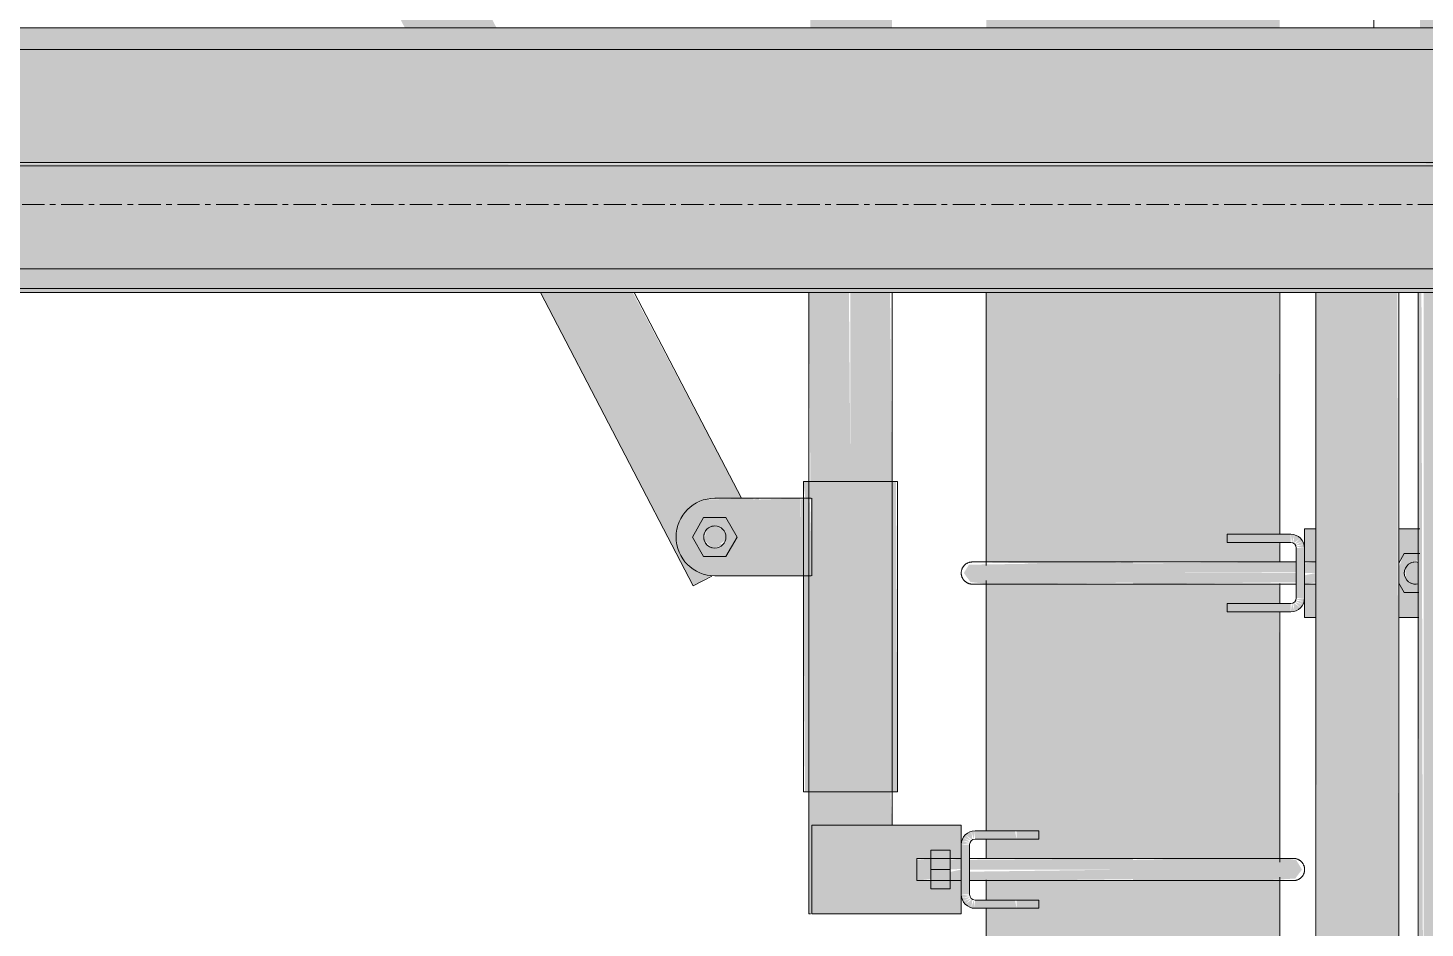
# Model space of a CAD drawing. Header units: inches. Extents: x 20426 to 92531, y -195 to 750.
# Drawn here: x 29777.85 to 29809.39, y 127.68 to 147.98 of the extents above; entities that cross this region are included whole.
import ezdxf

# ---------------------------------------------------------------- set-up
doc = ezdxf.new("R2010")
doc.units = ezdxf.units.IN
doc.header["$MEASUREMENT"] = 0
doc.linetypes.add('Grid Line 1_2_', pattern=[0.875, 0.5, -0.125, 0.125, -0.125])
for name, color, linetype, lineweight in [('A-FLOR-LEVL', 51, 'Continuous', 9), ('A-WALL-PATT', 111, 'Continuous', 13), ('Q-SPCQ', 91, 'Continuous', 9), ('S-BEAM', 12, 'Continuous', 9)]:
    doc.layers.add(name, color=color, linetype=linetype, lineweight=lineweight)

# ---------------------------------------------------------------- blocks, each defined once
blk = doc.blocks.new('Girt_Z - 8_D-V67-Elevation - East')
at = {"layer": 'S-BEAM'}
for points in [[(-22113.675, 147.5), (-22113.675, 147.982), (-22332.806, 147.982), (-22332.806, 147.5), (-22143.085, 147.5)], [(-22113.675, 145.133), (-22113.675, 147.5), (-22332.806, 147.5), (-22332.806, 145.133), (-22143.085, 145.133)], [(-22113.675, 144.945), (-22113.675, 145.133), (-22332.806, 145.133), (-22332.806, 144.945), (-22143.085, 144.945)]]:
    blk.add_hatch(color=256, dxfattribs=at).paths.add_polyline_path(points, flags=0)
h = blk.add_hatch(color=256, dxfattribs=at)
h.paths.add_polyline_path([(-22329.824, 144.87), (-22113.675, 144.914), (-22113.675, 144.945), (-22329.822, 144.908), (-22329.824, 144.871)], flags=0)
h.paths.add_polyline_path([(-22332.806, 144.87), (-22331.075, 144.909), (-22331.072, 144.945), (-22332.806, 144.908), (-22332.806, 144.871)], flags=0)
h = blk.add_hatch(color=256, dxfattribs=at)
h.paths.add_polyline_path([(-22113.675, 142.551), (-22113.675, 144.87), (-22329.824, 144.87), (-22329.988, 142.551), (-22143.085, 142.551)], flags=0)
h.paths.add_polyline_path([(-22332.806, 142.551), (-22331.241, 142.551), (-22331.077, 144.87), (-22332.806, 144.87)], flags=0)
h = blk.add_hatch(color=256, dxfattribs=at)
h.paths.add_polyline_path([(-22113.675, 142.102), (-22113.675, 142.551), (-22329.988, 142.551), (-22330.02, 142.102), (-22143.085, 142.102)], flags=0)
h.paths.add_polyline_path([(-22332.806, 142.102), (-22331.273, 142.102), (-22331.241, 142.551), (-22332.806, 142.551)], flags=0)
h = blk.add_hatch(color=256, dxfattribs=at)
h.paths.add_polyline_path([(-22113.675, 142.018), (-22113.675, 142.102), (-22330.02, 142.102), (-22330.026, 142.018), (-22143.085, 142.018)], flags=0)
h.paths.add_polyline_path([(-22332.806, 142.018), (-22331.279, 142.018), (-22331.273, 142.102), (-22332.806, 142.102)], flags=0)
for p, q in [((-22332.806, 147.982), (-22113.675, 147.982)), ((-22332.806, 147.5), (-22113.675, 147.5)), ((-22332.806, 144.945), (-22113.675, 144.945)), ((-22329.824, 144.87), (-22113.675, 144.87)), ((-22329.988, 142.551), (-22113.675, 142.551)), ((-22330.026, 142.018), (-22113.675, 142.018)), ((-22330.02, 142.102), (-22113.675, 142.102))]:
    blk.add_line(p, q, dxfattribs=at)
blk = doc.blocks.new('Basketball_Backstop-Performance_Sports_Systems-3103-Ceiling_Hung - 27_-0_ to 27_-11 7_8_-652462-Elevation - East')
at = {"layer": 'Q-SPCQ'}
h = blk.add_hatch(color=256, dxfattribs=at)
h.paths.add_polyline_path([(-22203.6, 135.402), (-22203.193, 135.635), (-22203.506, 135.723), (-22203.691, 135.849), (-22203.865, 136.051), (-22203.873, 136.062), (-22203.981, 136.427), (-22203.964, 136.698), (-22203.953, 136.744), (-22203.871, 136.94), (-22203.716, 137.133), (-22203.516, 137.273), (-22203.284, 137.353), (-22202.769, 137.375), (-22202.514, 137.375), (-22204.969, 142.018), (-22207.047, 142.018), (-22203.608, 135.416)], flags=0)
h.paths.add_polyline_path([(-22203.115, 136.25), (-22202.939, 136.323), (-22202.99, 136.346), (-22203.107, 136.256)], flags=0)
h.paths.add_polyline_path([(-22202.874, 136.565), (-22202.99, 136.717), (-22202.975, 136.666), (-22202.875, 136.566)], flags=0)
h.paths.add_polyline_path([(-22209.348, 147.982), (-22208.04, 147.982), (-22229.119, 188.378), (-22231.197, 188.378), (-22210.109, 147.982), (-22209.37, 147.982)], flags=0)
h = blk.add_hatch(color=256, dxfattribs=at)
h.paths.add_polyline_path([(-22200.973, 128), (-22200.928, 128), (-22200.928, 130), (-22200.053, 130), (-22200.06, 130.75), (-22200.99, 130.75), (-22200.99, 128)], flags=0)
h.paths.add_polyline_path([(-22200.053, 137.75), (-22200.088, 142.018), (-22200.99, 142.018), (-22200.958, 137.75), (-22200.077, 137.75)], flags=0)
h.paths.add_polyline_path([(-22200.053, 147.982), (-22200.053, 188.378), (-22200.99, 188.378), (-22200.958, 147.982), (-22200.102, 147.982)], flags=0)
h = blk.add_hatch(color=256, dxfattribs=at)
h.paths.add_polyline_path([(-22200.053, 130), (-22199.115, 130), (-22199.15, 130.75), (-22200.053, 130.75)], flags=0)
h.paths.add_polyline_path([(-22199.241, 137.75), (-22199.115, 137.75), (-22199.161, 142.018), (-22200.053, 142.018), (-22200.053, 137.75), (-22199.256, 137.75)], flags=0)
h.paths.add_polyline_path([(-22199.86, 147.982), (-22199.115, 147.982), (-22199.147, 188.378), (-22200.053, 188.378), (-22200.053, 147.982)], flags=0)
h = blk.add_hatch(color=256, dxfattribs=at)
h.paths.add_polyline_path([(-22195.334, 116), (-22193.678, 116), (-22193.697, 119.759), (-22196.99, 119.75), (-22196.99, 116), (-22196.02, 116)], flags=0)
h.paths.add_polyline_path([(-22195.766, 120.211), (-22194.168, 120.235), (-22193.678, 120.25), (-22193.678, 128.75), (-22196.99, 128.75), (-22196.99, 128.312), (-22195.87, 128.312), (-22195.87, 128.125), (-22196.99, 128.125), (-22196.99, 120.241), (-22195.921, 120.218)], flags=0)
h.paths.add_polyline_path([(-22196.053, 129.25), (-22193.678, 129.25), (-22193.678, 135.446), (-22196.99, 135.438), (-22196.99, 129.875), (-22195.87, 129.875), (-22195.87, 129.687), (-22196.99, 129.687), (-22196.99, 129.25), (-22196.062, 129.25)], flags=0)
h.paths.add_polyline_path([(-22195.766, 135.899), (-22194.168, 135.922), (-22193.678, 135.937), (-22193.678, 142.018), (-22196.99, 142.018), (-22196.99, 135.928), (-22195.921, 135.906)], flags=0)
h.paths.add_polyline_path([(-22196.547, 147.982), (-22193.678, 147.982), (-22193.678, 152.543), (-22194.463, 152.543), (-22194.756, 161.76), (-22196.548, 161.75), (-22196.99, 161.75), (-22196.99, 147.982), (-22196.611, 147.982)], flags=0)
h.paths.add_polyline_path([(-22195.766, 162.211), (-22194.741, 162.249), (-22195.487, 188.378), (-22196.99, 188.378), (-22196.99, 162.241), (-22195.921, 162.218)], flags=0)
h = blk.add_hatch(color=256, dxfattribs=at)
h.paths.add_polyline_path([(-22193.678, 116), (-22190.365, 116), (-22190.367, 119.125), (-22191.486, 119.125), (-22191.486, 119.312), (-22190.365, 119.312), (-22190.368, 119.75), (-22193.678, 119.75), (-22193.678, 118.593)], flags=0)
h.paths.add_polyline_path([(-22191.182, 120.25), (-22190.365, 120.25), (-22190.369, 120.687), (-22191.486, 120.687), (-22191.486, 120.875), (-22190.365, 120.875), (-22190.374, 128.759), (-22192.82, 128.768), (-22193.678, 128.75), (-22193.678, 120.25), (-22191.303, 120.25)], flags=0)
h.paths.add_polyline_path([(-22191.59, 129.211), (-22190.365, 129.25), (-22190.378, 134.812), (-22191.486, 134.812), (-22191.486, 135), (-22190.365, 135), (-22190.379, 135.437), (-22193.678, 135.437), (-22193.678, 129.241), (-22191.77, 129.22)], flags=0)
h.paths.add_polyline_path([(-22190.518, 135.937), (-22190.365, 135.937), (-22190.379, 136.375), (-22191.486, 136.375), (-22191.486, 136.562), (-22190.365, 136.562), (-22190.383, 142.018), (-22193.678, 142.018), (-22193.678, 135.937), (-22190.809, 135.937)], flags=0)
h.paths.add_polyline_path([(-22192.022, 147.982), (-22190.365, 147.982), (-22190.396, 161.125), (-22191.486, 161.125), (-22191.486, 161.312), (-22190.365, 161.312), (-22190.397, 161.75), (-22192.951, 161.75), (-22192.944, 160.786), (-22192.969, 152.543), (-22193.678, 152.543), (-22193.678, 147.982), (-22192.176, 147.982)], flags=0)
h.paths.add_polyline_path([(-22192.245, 162.25), (-22190.365, 162.25), (-22190.397, 162.687), (-22191.486, 162.687), (-22191.486, 162.875), (-22190.365, 162.875), (-22190.415, 188.378), (-22193.678, 188.378), (-22193.678, 187.186), (-22192.944, 162.25), (-22192.82, 162.25)], flags=0)
h = blk.add_hatch(color=256, dxfattribs=at)
h.paths.add_polyline_path([(-22189.084, 123.063), (-22188.615, 123.063), (-22188.615, 142.018), (-22189.553, 142.018), (-22189.521, 123.063), (-22189.102, 123.063)], flags=0)
h.paths.add_polyline_path([(-22189.521, 164.313), (-22189.553, 164.313), (-22189.549, 160.786)], flags=0)
h.paths.add_polyline_path([(-22189.261, 160.188), (-22188.615, 160.188), (-22188.615, 164.313), (-22189.521, 164.313), (-22189.512, 160.188), (-22189.278, 160.188)], flags=0)
h = blk.add_hatch(color=256, dxfattribs=at)
h.paths.add_polyline_path([(-22188.615, 123.063), (-22187.678, 123.063), (-22187.71, 142.018), (-22188.615, 142.018), (-22188.615, 123.281)], flags=0)
h.paths.add_polyline_path([(-22188.593, 160.188), (-22187.678, 160.188), (-22187.71, 164.313), (-22188.615, 164.313), (-22188.615, 160.188)], flags=0)
h = blk.add_hatch(color=256, dxfattribs=at)
h.paths.add_polyline_path([(-22187.115, 118.688), (-22187.165, 142.018), (-22187.24, 142.018), (-22187.204, 118.688), (-22187.148, 118.688)], flags=0)
h.paths.add_polyline_path([(-22187.115, 147.982), (-22187.148, 160.188), (-22187.24, 160.188), (-22187.196, 147.982), (-22187.138, 147.982)], flags=0)
h = blk.add_hatch(color=256, dxfattribs=at)
h.paths.add_polyline_path([(-22185.865, 118.688), (-22185.865, 142.018), (-22187.115, 142.018), (-22187.115, 118.688), (-22186.658, 118.688)], flags=0)
h.paths.add_polyline_path([(-22187.115, 147.982), (-22185.865, 147.982), (-22185.865, 154.313), (-22187.053, 154.313), (-22187.053, 154.563), (-22185.865, 154.563), (-22185.865, 160.188), (-22187.115, 160.188), (-22187.115, 149.066)], flags=0)
for points in [[(-22200.053, 130.75), (-22200.053, 137.75), (-22201.115, 137.75), (-22201.073, 137.375), (-22200.943, 137.345), (-22200.973, 135.625), (-22201.115, 135.625), (-22201.079, 130.75), (-22200.328, 130.75)], [(-22199.778, 130.75), (-22198.99, 130.75), (-22199.027, 137.75), (-22200.053, 137.75), (-22200.053, 130.75)], [(-22202.179, 135.625), (-22202.116, 135.625), (-22202.116, 137.375), (-22202.244, 137.345), (-22202.244, 135.625)], [(-22201.175, 135.625), (-22201.183, 137.375), (-22202.116, 137.345), (-22202.116, 135.625), (-22201.183, 135.625)], [(-22201.175, 135.625), (-22200.943, 135.625), (-22200.972, 137.375), (-22201.175, 137.345)], [(-22203.115, 136.25), (-22202.874, 136.435), (-22202.874, 136.565), (-22203.051, 136.741), (-22203.18, 136.741), (-22203.292, 136.677), (-22203.357, 136.435), (-22203.18, 136.259)], [(-22191.406, 136.375), (-22191.053, 136.375), (-22191.053, 136.562), (-22191.486, 136.562), (-22191.486, 136.375)], [(-22196.251, 135.687), (-22193.678, 135.687), (-22193.678, 135.929), (-22197.379, 135.876), (-22197.494, 135.687), (-22196.341, 135.687)], [(-22187.24, 135.25), (-22187.24, 135.446), (-22187.428, 135.471), (-22187.544, 135.623), (-22187.519, 135.812), (-22187.368, 135.929), (-22187.24, 135.984), (-22187.24, 136.125), (-22187.555, 136.125), (-22187.678, 135.812), (-22187.669, 135.446), (-22187.555, 135.25)], [(-22187.24, 135.446), (-22187.24, 135.929), (-22187.368, 135.929), (-22187.519, 135.812), (-22187.519, 135.562), (-22187.368, 135.446)], [(-22196.548, 135.438), (-22193.678, 135.471), (-22193.678, 135.687), (-22197.494, 135.687), (-22197.344, 135.485), (-22197.042, 135.448)], [(-22191.303, 134.812), (-22191.053, 134.812), (-22191.053, 135), (-22191.486, 135), (-22191.486, 134.812), (-22191.406, 134.812)], [(-22198.553, 128), (-22197.553, 128), (-22197.553, 128.75), (-22197.803, 128.75), (-22197.803, 128.562), (-22198.24, 128.562), (-22198.24, 128.75), (-22198.553, 128.783), (-22198.553, 129.25), (-22198.24, 129.25), (-22198.24, 129.437), (-22197.803, 129.437), (-22197.803, 129.25), (-22197.553, 129.25), (-22197.553, 130), (-22200.928, 130), (-22200.928, 128), (-22198.762, 128)], [(-22196.053, 129.687), (-22195.87, 129.687), (-22195.87, 129.875), (-22196.303, 129.875), (-22196.303, 129.687), (-22196.173, 129.687)], [(-22197.803, 129), (-22197.803, 129.437), (-22198.24, 129.437), (-22198.24, 129)], [(-22197.803, 128.562), (-22197.803, 129), (-22198.24, 129), (-22198.24, 128.562)], [(-22191.105, 129), (-22189.862, 129), (-22189.993, 129.215), (-22190.191, 129.245), (-22192.05, 129.233), (-22192.945, 129.231), (-22193.678, 129.217), (-22193.678, 129), (-22191.187, 129)], [(-22190.807, 128.75), (-22190.012, 128.797), (-22189.862, 129), (-22193.678, 129), (-22193.678, 128.759), (-22191.5, 128.751)], [(-22196.053, 128.125), (-22195.87, 128.125), (-22195.87, 128.312), (-22196.303, 128.312), (-22196.303, 128.125), (-22196.173, 128.125)]]:
    blk.add_hatch(color=256, dxfattribs=at).paths.add_polyline_path(points, flags=0)
h = blk.add_hatch(color=256, dxfattribs=at)
h.paths.add_polyline_path([(-22202.244, 135.625), (-22202.244, 137.375), (-22203.342, 137.345), (-22203.62, 137.206), (-22203.734, 137.119), (-22203.873, 136.937), (-22203.97, 136.651), (-22203.99, 136.5), (-22203.96, 136.274), (-22203.873, 136.062), (-22203.62, 135.794), (-22203.412, 135.684), (-22203.18, 135.634), (-22202.736, 135.625), (-22202.61, 135.625)], flags=0)
h.paths.add_polyline_path([(-22203.063, 136.062), (-22203.368, 136.062), (-22203.593, 136.548), (-22203.313, 136.937), (-22202.863, 136.937), (-22202.61, 136.5), (-22202.899, 136.062), (-22203.051, 136.062)], flags=0)
h = blk.add_hatch(color=256, dxfattribs=at)
h.paths.add_polyline_path([(-22202.874, 136.062), (-22202.863, 136.062), (-22202.61, 136.5), (-22202.863, 136.937), (-22203.368, 136.937), (-22203.62, 136.5), (-22203.368, 136.062), (-22203.18, 136.062)], flags=0)
h.paths.add_polyline_path([(-22203.115, 136.25), (-22203.292, 136.323), (-22203.365, 136.5), (-22203.292, 136.677), (-22203.115, 136.75), (-22202.939, 136.677), (-22202.865, 136.5), (-22202.939, 136.323), (-22203.051, 136.259)], flags=0)
h = blk.add_hatch(color=256, dxfattribs=at)
h.paths.add_polyline_path([(-22190.115, 134.812), (-22190.034, 134.823), (-22190.083, 135.004)], flags=0)
h.paths.add_polyline_path([(-22190.115, 134.812), (-22190.115, 135), (-22191.053, 135), (-22191.053, 134.812)], flags=0)
h.paths.add_polyline_path([(-22189.813, 135.044), (-22189.803, 135.125), (-22189.995, 135.093)], flags=0)
h.paths.add_polyline_path([(-22189.845, 134.969), (-22189.813, 135.044), (-22190.007, 135.062)], flags=0)
h.paths.add_polyline_path([(-22189.894, 134.904), (-22189.845, 134.969), (-22190.027, 135.037)], flags=0)
h.paths.add_polyline_path([(-22190.034, 134.823), (-22189.894, 134.904), (-22190.053, 135.017)], flags=0)
h.paths.add_polyline_path([(-22189.803, 136.25), (-22189.813, 136.331), (-22189.995, 136.282)], flags=0)
h.paths.add_polyline_path([(-22189.99, 135.125), (-22189.803, 135.125), (-22189.803, 136.25), (-22189.99, 136.25)], flags=0)
h.paths.add_polyline_path([(-22190.007, 136.312), (-22189.813, 136.331), (-22189.845, 136.406)], flags=0)
h.paths.add_polyline_path([(-22190.027, 136.338), (-22189.845, 136.406), (-22189.894, 136.471)], flags=0)
h.paths.add_polyline_path([(-22190.034, 136.552), (-22190.115, 136.562), (-22190.083, 136.371)], flags=0)
h.paths.add_polyline_path([(-22190.053, 136.358), (-22189.894, 136.471), (-22190.034, 136.552)], flags=0)
h.paths.add_polyline_path([(-22190.115, 136.375), (-22190.115, 136.562), (-22191.053, 136.562), (-22191.053, 136.375)], flags=0)
h = blk.add_hatch(color=256, dxfattribs=at)
h.paths.add_polyline_path([(-22189.553, 134.687), (-22189.553, 135.437), (-22189.803, 135.437), (-22189.803, 134.687)], flags=0)
h.paths.add_polyline_path([(-22187.678, 134.687), (-22187.24, 134.687), (-22187.24, 135.25), (-22187.555, 135.25), (-22187.678, 135.437), (-22187.678, 135.001)], flags=0)
h.paths.add_polyline_path([(-22187.678, 135.913), (-22187.519, 136.125), (-22187.24, 136.125), (-22187.24, 136.687), (-22187.678, 136.687), (-22187.678, 135.937)], flags=0)
h.paths.add_polyline_path([(-22189.803, 135.937), (-22189.553, 135.937), (-22189.553, 136.687), (-22189.803, 136.687), (-22189.803, 136.125)], flags=0)
h = blk.add_hatch(color=256, dxfattribs=at)
h.paths.add_polyline_path([(-22193.678, 135.687), (-22189.99, 135.703), (-22189.99, 135.937), (-22193.678, 135.904), (-22193.678, 135.752)], flags=0)
h.paths.add_polyline_path([(-22189.553, 135.687), (-22189.553, 135.937), (-22189.803, 135.904), (-22189.803, 135.687)], flags=0)
h = blk.add_hatch(color=256, dxfattribs=at)
h.paths.add_polyline_path([(-22193.678, 135.437), (-22189.99, 135.481), (-22189.99, 135.687), (-22193.678, 135.687), (-22193.678, 135.446)], flags=0)
h.paths.add_polyline_path([(-22189.803, 135.437), (-22189.553, 135.477), (-22189.553, 135.687), (-22189.803, 135.636), (-22189.803, 135.439)], flags=0)
h = blk.add_hatch(color=256, dxfattribs=at)
h.paths.add_polyline_path([(-22197.24, 128.125), (-22197.273, 128.317), (-22197.321, 128.136)], flags=0)
h.paths.add_polyline_path([(-22196.341, 128.125), (-22196.303, 128.125), (-22196.341, 128.312), (-22197.24, 128.312), (-22197.24, 128.125)], flags=0)
h.paths.add_polyline_path([(-22197.542, 128.357), (-22197.361, 128.405), (-22197.553, 128.437)], flags=0)
h.paths.add_polyline_path([(-22197.511, 128.281), (-22197.349, 128.375), (-22197.542, 128.357)], flags=0)
h.paths.add_polyline_path([(-22197.461, 128.217), (-22197.329, 128.349), (-22197.511, 128.281)], flags=0)
h.paths.add_polyline_path([(-22197.321, 128.136), (-22197.303, 128.329), (-22197.461, 128.217), (-22197.397, 128.167)], flags=0)
h.paths.add_polyline_path([(-22197.553, 129.562), (-22197.361, 129.595), (-22197.542, 129.643)], flags=0)
h.paths.add_polyline_path([(-22197.553, 128.437), (-22197.365, 128.437), (-22197.365, 129.562), (-22197.553, 129.562)], flags=0)
h.paths.add_polyline_path([(-22197.349, 129.625), (-22197.511, 129.719), (-22197.542, 129.643)], flags=0)
h.paths.add_polyline_path([(-22197.329, 129.651), (-22197.461, 129.783), (-22197.511, 129.719)], flags=0)
h.paths.add_polyline_path([(-22197.321, 129.864), (-22197.273, 129.683), (-22197.24, 129.875)], flags=0)
h.paths.add_polyline_path([(-22197.303, 129.671), (-22197.321, 129.864), (-22197.461, 129.783)], flags=0)
h.paths.add_polyline_path([(-22196.303, 129.687), (-22196.341, 129.875), (-22197.24, 129.875), (-22197.24, 129.687), (-22196.341, 129.687)], flags=0)
h = blk.add_hatch(color=256, dxfattribs=at)
h.paths.add_polyline_path([(-22198.24, 129), (-22198.24, 129.25), (-22198.553, 129.217), (-22198.553, 129)], flags=0)
h.paths.add_polyline_path([(-22197.803, 129), (-22197.553, 129.013), (-22197.553, 129.25), (-22197.803, 129.217), (-22197.803, 129.01)], flags=0)
h.paths.add_polyline_path([(-22197.365, 129), (-22193.678, 129), (-22193.678, 129.25), (-22197.365, 129.217), (-22197.365, 129.016)], flags=0)
h = blk.add_hatch(color=256, dxfattribs=at)
h.paths.add_polyline_path([(-22196.341, 128.75), (-22193.678, 128.783), (-22193.678, 129), (-22197.365, 128.951), (-22197.365, 128.75)], flags=0)
h.paths.add_polyline_path([(-22198.553, 128.75), (-22198.24, 128.786), (-22198.24, 129), (-22198.553, 129), (-22198.553, 128.759)], flags=0)
h.paths.add_polyline_path([(-22197.553, 128.75), (-22197.553, 129), (-22197.803, 128.945), (-22197.803, 128.75)], flags=0)
for p, q in [((-22188.24, 147.982), (-22188.24, 160.188)), ((-22207.047, 142.018), (-22203.6, 135.402)), ((-22202.514, 137.375), (-22204.933, 142.018)), ((-22200.99, 142.018), (-22200.99, 128)), ((-22199.115, 130), (-22199.115, 142.018)), ((-22196.99, 142.018), (-22196.99, 135.856)), ((-22190.365, 136.562), (-22190.365, 142.018)), ((-22189.553, 142.018), (-22189.553, 118.813)), ((-22187.678, 118.813), (-22187.678, 142.018)), ((-22187.24, 142.018), (-22187.24, 123.063)), ((-22201.115, 137.75), (-22201.115, 130.75)), ((-22201.115, 137.75), (-22200.053, 137.75)), ((-22200.053, 137.75), (-22198.99, 137.75)), ((-22198.99, 130.75), (-22198.99, 137.75)), ((-22203.115, 137.375), (-22202.244, 137.375)), ((-22202.244, 137.375), (-22202.116, 137.375)), ((-22202.116, 137.375), (-22201.175, 137.375)), ((-22201.175, 137.375), (-22200.939, 137.375)), ((-22200.928, 135.625), (-22200.928, 137.375)), ((-22203.368, 136.937), (-22203.62, 136.5)), ((-22202.863, 136.937), (-22203.368, 136.937)), ((-22202.61, 136.5), (-22202.863, 136.937)), ((-22191.553, 136.562), (-22191.553, 136.375)), ((-22191.494, 136.562), (-22191.553, 136.562)), ((-22191.553, 136.562), (-22191.053, 136.562)), ((-22191.553, 136.562), (-22191.553, 136.375)), ((-22190.115, 136.562), (-22191.053, 136.562)), ((-22189.803, 136.25), (-22189.803, 136.687)), ((-22189.553, 136.687), (-22189.803, 136.687)), ((-22187.204, 136.687), (-22187.678, 136.687)), ((-22203.62, 136.5), (-22203.368, 136.062)), ((-22202.863, 136.062), (-22202.61, 136.5)), ((-22191.053, 136.375), (-22191.553, 136.375)), ((-22191.553, 136.375), (-22191.494, 136.375)), ((-22191.053, 136.375), (-22190.115, 136.375)), ((-22190.365, 135.929), (-22190.365, 136.375)), ((-22189.99, 136.25), (-22189.99, 135.125)), ((-22189.803, 135.125), (-22189.803, 136.25)), ((-22203.368, 136.062), (-22202.863, 136.062)), ((-22189.99, 135.937), (-22193.678, 135.937)), ((-22189.553, 135.937), (-22189.803, 135.937)), ((-22187.555, 136.125), (-22187.678, 135.913)), ((-22187.204, 136.125), (-22187.555, 136.125)), ((-22203.185, 135.618), (-22203.6, 135.402)), ((-22202.244, 135.625), (-22203.115, 135.625)), ((-22202.116, 135.625), (-22202.244, 135.625)), ((-22201.175, 135.625), (-22202.116, 135.625)), ((-22200.939, 135.625), (-22201.175, 135.625)), ((-22196.99, 135.517), (-22196.99, 129.875)), ((-22193.678, 135.437), (-22189.99, 135.437)), ((-22190.365, 135), (-22190.365, 135.454)), ((-22189.803, 135.437), (-22189.553, 135.437)), ((-22187.678, 135.462), (-22187.555, 135.25)), ((-22191.553, 135), (-22191.553, 134.812)), ((-22191.494, 135), (-22191.553, 135)), ((-22191.553, 135), (-22191.053, 135)), ((-22191.553, 135), (-22191.553, 134.812)), ((-22191.053, 135), (-22190.115, 135)), ((-22189.803, 134.687), (-22189.803, 135.125)), ((-22187.555, 135.25), (-22187.224, 135.25)), ((-22191.053, 134.812), (-22191.553, 134.812)), ((-22191.553, 134.812), (-22191.494, 134.812)), ((-22190.115, 134.812), (-22191.053, 134.812)), ((-22190.365, 129.168), (-22190.365, 134.812)), ((-22189.803, 134.687), (-22189.553, 134.687)), ((-22187.678, 134.687), (-22187.224, 134.687)), ((-22200.053, 130.75), (-22201.115, 130.75)), ((-22198.99, 130.75), (-22200.053, 130.75)), ((-22200.928, 128), (-22200.928, 130)), ((-22197.553, 130), (-22200.928, 130)), ((-22197.553, 130), (-22197.553, 129.562)), ((-22196.303, 129.875), (-22197.24, 129.875)), ((-22197.24, 129.687), (-22196.303, 129.687)), ((-22196.99, 129.687), (-22196.99, 129.241)), ((-22196.303, 129.875), (-22195.803, 129.875)), ((-22195.803, 129.687), (-22196.303, 129.687)), ((-22195.803, 129.875), (-22195.877, 129.875)), ((-22195.877, 129.687), (-22195.803, 129.687)), ((-22195.803, 129.687), (-22195.803, 129.875)), ((-22195.803, 129.687), (-22195.803, 129.875)), ((-22198.24, 129), (-22198.24, 129.437)), ((-22197.803, 129.437), (-22198.24, 129.437)), ((-22197.803, 129.437), (-22197.803, 129)), ((-22197.553, 129.562), (-22197.553, 128.437)), ((-22197.365, 128.437), (-22197.365, 129.562)), ((-22197.553, 129.25), (-22198.553, 129.25)), ((-22198.553, 129), (-22198.553, 129.25)), ((-22198.553, 128.75), (-22198.553, 129)), ((-22198.24, 128.562), (-22198.24, 129)), ((-22198.24, 129), (-22197.803, 129)), ((-22197.803, 129), (-22197.803, 128.562)), ((-22193.678, 129.25), (-22197.365, 129.25)), ((-22198.553, 128.75), (-22197.553, 128.75)), ((-22197.365, 128.75), (-22193.678, 128.75)), ((-22196.99, 128.767), (-22196.99, 128.312)), ((-22190.365, 120.875), (-22190.365, 128.83)), ((-22197.803, 128.562), (-22198.24, 128.562)), ((-22197.553, 128.437), (-22197.553, 128)), ((-22197.24, 128.312), (-22196.303, 128.312)), ((-22196.303, 128.125), (-22197.24, 128.125)), ((-22196.99, 128.125), (-22196.99, 120.168)), ((-22196.303, 128.312), (-22195.803, 128.312)), ((-22195.803, 128.125), (-22196.303, 128.125)), ((-22195.803, 128.312), (-22195.877, 128.312)), ((-22195.877, 128.125), (-22195.803, 128.125)), ((-22195.803, 128.125), (-22195.803, 128.312)), ((-22195.803, 128.125), (-22195.803, 128.312)), ((-22200.958, 128), (-22200.99, 128)), ((-22200.928, 128), (-22197.553, 128))]:
    blk.add_line(p, q, dxfattribs=at)
at = {"layer": 'Q-SPCQ', "flags": 128}
for points in [[(-22197.553, 135.687), (-22197.553, 135.697), (-22197.552, 135.707), (-22197.551, 135.717), (-22197.55, 135.727), (-22197.548, 135.737), (-22197.546, 135.747), (-22197.543, 135.757), (-22197.54, 135.766), (-22197.537, 135.776), (-22197.533, 135.785), (-22197.529, 135.794), (-22197.525, 135.803), (-22197.52, 135.812), (-22197.515, 135.82), (-22197.509, 135.829), (-22197.503, 135.837), (-22197.497, 135.845), (-22197.491, 135.852), (-22197.484, 135.86), (-22197.477, 135.867), (-22197.47, 135.874), (-22197.462, 135.88), (-22197.454, 135.886), (-22197.446, 135.892), (-22197.438, 135.898), (-22197.429, 135.903), (-22197.421, 135.908), (-22197.412, 135.913), (-22197.403, 135.917), (-22197.393, 135.921), (-22197.384, 135.924), (-22197.374, 135.927), (-22197.365, 135.93), (-22197.355, 135.932), (-22197.345, 135.934), (-22197.335, 135.935), (-22197.325, 135.936), (-22197.316, 135.937), (-22197.306, 135.937), (-22197.303, 135.937)], [(-22193.678, 135.937), (-22193.823, 135.937), (-22193.968, 135.937), (-22194.112, 135.937), (-22194.255, 135.937), (-22194.398, 135.937), (-22194.539, 135.937), (-22194.68, 135.937), (-22194.818, 135.937), (-22194.955, 135.937), (-22195.089, 135.937), (-22195.222, 135.937), (-22195.352, 135.937), (-22195.479, 135.937), (-22195.603, 135.937), (-22195.725, 135.937), (-22195.843, 135.937), (-22195.957, 135.937), (-22196.068, 135.937), (-22196.175, 135.937), (-22196.278, 135.937), (-22196.377, 135.937), (-22196.472, 135.937), (-22196.562, 135.937), (-22196.647, 135.937), (-22196.728, 135.937), (-22196.804, 135.937), (-22196.875, 135.937), (-22196.941, 135.937), (-22197.001, 135.937), (-22197.056, 135.937), (-22197.106, 135.937), (-22197.151, 135.937), (-22197.189, 135.937), (-22197.223, 135.937), (-22197.25, 135.937), (-22197.272, 135.937), (-22197.288, 135.937), (-22197.298, 135.937), (-22197.303, 135.937), (-22197.303, 135.937)], [(-22197.303, 135.937), (-22197.3, 135.937), (-22197.291, 135.937), (-22197.277, 135.937), (-22197.257, 135.937), (-22197.231, 135.937), (-22197.199, 135.937), (-22197.162, 135.937), (-22197.119, 135.937), (-22197.07, 135.937), (-22197.017, 135.937)], [(-22197.303, 135.437), (-22197.313, 135.438), (-22197.323, 135.438), (-22197.333, 135.439), (-22197.343, 135.441), (-22197.352, 135.442), (-22197.362, 135.445), (-22197.372, 135.447), (-22197.381, 135.45), (-22197.391, 135.454), (-22197.4, 135.457), (-22197.409, 135.461), (-22197.418, 135.466), (-22197.427, 135.471), (-22197.436, 135.476), (-22197.444, 135.481), (-22197.452, 135.487), (-22197.46, 135.493), (-22197.468, 135.5), (-22197.475, 135.506), (-22197.482, 135.513), (-22197.489, 135.521), (-22197.495, 135.528), (-22197.502, 135.536), (-22197.508, 135.544), (-22197.513, 135.552), (-22197.518, 135.561), (-22197.523, 135.57), (-22197.528, 135.579), (-22197.532, 135.588), (-22197.536, 135.597), (-22197.539, 135.606), (-22197.542, 135.616), (-22197.545, 135.625), (-22197.547, 135.635), (-22197.549, 135.645), (-22197.551, 135.655), (-22197.552, 135.665), (-22197.552, 135.675), (-22197.553, 135.685), (-22197.553, 135.687)], [(-22197.001, 135.437), (-22197.056, 135.437), (-22197.106, 135.437), (-22197.151, 135.437), (-22197.189, 135.437), (-22197.223, 135.437), (-22197.25, 135.437), (-22197.272, 135.437), (-22197.288, 135.437), (-22197.298, 135.437), (-22197.303, 135.437), (-22197.303, 135.437)], [(-22197.303, 135.437), (-22197.3, 135.437), (-22197.291, 135.437), (-22197.277, 135.437), (-22197.257, 135.437), (-22197.231, 135.437), (-22197.199, 135.437), (-22197.162, 135.437), (-22197.119, 135.437), (-22197.07, 135.437), (-22197.017, 135.437), (-22196.958, 135.437), (-22196.893, 135.437), (-22196.824, 135.437), (-22196.749, 135.437), (-22196.67, 135.437), (-22196.585, 135.437), (-22196.497, 135.437), (-22196.403, 135.437), (-22196.305, 135.437), (-22196.203, 135.437), (-22196.097, 135.437), (-22195.987, 135.437), (-22195.874, 135.437), (-22195.757, 135.437), (-22195.636, 135.437), (-22195.513, 135.437), (-22195.386, 135.437), (-22195.257, 135.437), (-22195.125, 135.437), (-22194.991, 135.437), (-22194.855, 135.437), (-22194.717, 135.437), (-22194.577, 135.437), (-22194.436, 135.437), (-22194.294, 135.437), (-22194.151, 135.437), (-22194.006, 135.437), (-22193.862, 135.437), (-22193.717, 135.437), (-22193.678, 135.437)], [(-22190.053, 129.25), (-22190.056, 129.25), (-22190.064, 129.25), (-22190.079, 129.25), (-22190.099, 129.25), (-22190.125, 129.25), (-22190.157, 129.25), (-22190.194, 129.25), (-22190.237, 129.25), (-22190.285, 129.25), (-22190.339, 129.25), (-22190.398, 129.25), (-22190.462, 129.25), (-22190.532, 129.25), (-22190.607, 129.25), (-22190.686, 129.25), (-22190.77, 129.25), (-22190.859, 129.25), (-22190.953, 129.25), (-22191.05, 129.25), (-22191.152, 129.25), (-22191.258, 129.25), (-22191.368, 129.25), (-22191.482, 129.25), (-22191.599, 129.25), (-22191.719, 129.25), (-22191.843, 129.25), (-22191.969, 129.25), (-22192.098, 129.25), (-22192.23, 129.25), (-22192.364, 129.25), (-22192.5, 129.25), (-22192.638, 129.25), (-22192.778, 129.25), (-22192.919, 129.25), (-22193.062, 129.25), (-22193.205, 129.25), (-22193.349, 129.25), (-22193.494, 129.25), (-22193.639, 129.25), (-22193.678, 129.25)], [(-22190.354, 129.25), (-22190.299, 129.25), (-22190.249, 129.25), (-22190.205, 129.25), (-22190.166, 129.25), (-22190.133, 129.25), (-22190.106, 129.25), (-22190.084, 129.25), (-22190.068, 129.25), (-22190.057, 129.25), (-22190.053, 129.25), (-22190.053, 129.25)], [(-22190.053, 129.25), (-22190.043, 129.25), (-22190.033, 129.249), (-22190.023, 129.248), (-22190.013, 129.247), (-22190.003, 129.245), (-22189.993, 129.243), (-22189.984, 129.24), (-22189.974, 129.237), (-22189.965, 129.234), (-22189.955, 129.23), (-22189.946, 129.226), (-22189.937, 129.222), (-22189.929, 129.217), (-22189.92, 129.212), (-22189.912, 129.206), (-22189.904, 129.201), (-22189.896, 129.194), (-22189.888, 129.188), (-22189.881, 129.181), (-22189.873, 129.174), (-22189.867, 129.167), (-22189.86, 129.159), (-22189.854, 129.151), (-22189.848, 129.143), (-22189.842, 129.135), (-22189.837, 129.127), (-22189.832, 129.118), (-22189.828, 129.109), (-22189.824, 129.1), (-22189.82, 129.091), (-22189.816, 129.081), (-22189.813, 129.072), (-22189.811, 129.062), (-22189.808, 129.052), (-22189.806, 129.042), (-22189.805, 129.033), (-22189.804, 129.023), (-22189.803, 129.013), (-22189.803, 129.003), (-22189.803, 129)], [(-22189.803, 129), (-22189.803, 128.99), (-22189.804, 128.98), (-22189.805, 128.97), (-22189.806, 128.96), (-22189.808, 128.95), (-22189.81, 128.941), (-22189.813, 128.931), (-22189.816, 128.921), (-22189.819, 128.912), (-22189.823, 128.903), (-22189.827, 128.894), (-22189.831, 128.885), (-22189.836, 128.876), (-22189.841, 128.867), (-22189.846, 128.859), (-22189.852, 128.851), (-22189.858, 128.843), (-22189.865, 128.835), (-22189.872, 128.828), (-22189.879, 128.821), (-22189.886, 128.814), (-22189.894, 128.807), (-22189.901, 128.801), (-22189.909, 128.795), (-22189.918, 128.79), (-22189.926, 128.784), (-22189.935, 128.78), (-22189.944, 128.775), (-22189.953, 128.771), (-22189.962, 128.767), (-22189.972, 128.764), (-22189.981, 128.76), (-22189.991, 128.758), (-22190.001, 128.756), (-22190.01, 128.754), (-22190.02, 128.752), (-22190.03, 128.751), (-22190.04, 128.75), (-22190.05, 128.75), (-22190.053, 128.75)], [(-22193.678, 128.75), (-22193.533, 128.75), (-22193.388, 128.75), (-22193.244, 128.75), (-22193.1, 128.75), (-22192.958, 128.75), (-22192.816, 128.75), (-22192.676, 128.75), (-22192.538, 128.75), (-22192.401, 128.75), (-22192.266, 128.75), (-22192.134, 128.75), (-22192.004, 128.75), (-22191.877, 128.75), (-22191.752, 128.75), (-22191.631, 128.75), (-22191.513, 128.75), (-22191.398, 128.75), (-22191.288, 128.75), (-22191.18, 128.75), (-22191.077, 128.75), (-22190.978, 128.75), (-22190.884, 128.75), (-22190.794, 128.75), (-22190.708, 128.75), (-22190.627, 128.75), (-22190.552, 128.75), (-22190.481, 128.75), (-22190.415, 128.75), (-22190.354, 128.75), (-22190.299, 128.75), (-22190.249, 128.75), (-22190.205, 128.75), (-22190.166, 128.75), (-22190.133, 128.75), (-22190.106, 128.75), (-22190.084, 128.75), (-22190.068, 128.75), (-22190.057, 128.75), (-22190.053, 128.75), (-22190.053, 128.75)], [(-22190.053, 128.75), (-22190.056, 128.75), (-22190.064, 128.75), (-22190.079, 128.75), (-22190.099, 128.75), (-22190.125, 128.75), (-22190.157, 128.75), (-22190.194, 128.75), (-22190.237, 128.75), (-22190.285, 128.75), (-22190.339, 128.75)]]:
    blk.add_lwpolyline(points, dxfattribs=at)
at = {"layer": 'Q-SPCQ'}
for centre, radius, start, end in [((-22203.115, 136.5), 0.875, 90, 270), ((-22203.115, 136.5), 0.25, 90, 270), ((-22203.115, 136.5), 0.25, 150, 255), ((-22203.115, 136.5), 0.25, 90, 120), ((-22203.115, 136.5), 0.25, 270, 90), ((-22203.115, 136.5), 0.25, 270, 90), ((-22190.115, 136.25), 0.312, 0, 90), ((-22190.115, 136.25), 0.125, 0, 90), ((-22187.303, 135.687), 0.25, 75, 180), ((-22187.303, 135.687), 0.25, 75, 120), ((-22187.303, 135.687), 0.25, 150, 180), ((-22187.303, 135.687), 0.25, 180, 285), ((-22187.303, 135.687), 0.25, 180, 210), ((-22187.303, 135.687), 0.25, 240, 285), ((-22190.115, 135.125), 0.312, 270, 0), ((-22190.115, 135.125), 0.125, 270, 0), ((-22197.24, 129.562), 0.312, 90, 180), ((-22197.24, 129.562), 0.125, 90, 180), ((-22197.24, 128.437), 0.312, 180, 270), ((-22197.24, 128.437), 0.125, 180, 270)]:
    blk.add_arc(centre, radius, start, end, dxfattribs=at)

msp = doc.modelspace()

# ---------------------------------------------------------------- hatches: boundary and pattern name
at = {"layer": 'A-WALL-PATT', "lineweight": 9}
h = msp.add_hatch(dxfattribs=at)
h.set_pattern_fill('FP_20', color=256, style=0, pattern_type=2)
h.set_pattern_definition([(0, (-22301.68, 0.25), (-193, 193), [48, -145]), (90, (-22301.68, 0.25), (-193, 1e-14), [96.25, -96.75]), (180, (-22253.68, 96.5), (-193, 193), [48, -145]), (90, (-22253.68, 0.25), (-193, 1e-14), [96.25, -96.75]), (180, (-22253.68, 96.75), (-193, 193), [48, -145]), (90, (-22253.68, 96.75), (-193, 1e-14), [96.25, -96.75]), (0, (-22301.68, 193), (-193, 193), [48, -145]), (90, (-22301.68, 96.75), (-193, 1e-14), [96.25, -96.75]), (0, (-22253.43, 48.25), (-193, 193), [48, -145]), (90, (-22253.43, 0), (-193, 1e-14), [48.25, -144.75]), (90, (-22205.43, 0), (-193, 1e-14), [48.25, -144.75]), (0, (-22253.43, 144.75), (-193, 193), [48, -145]), (90, (-22253.43, 48.5), (-193, 1e-14), [96.25, -96.75]), (180, (-22205.43, 48.5), (-193, 193), [48, -145]), (90, (-22205.43, 48.5), (-193, 1e-14), [96.25, -96.75]), (90, (-22253.43, 145), (-193, 1e-14), [48, -145]), (180, (-22205.43, 145), (-193, 193), [48, -145]), (90, (-22205.43, 145), (-193, 1e-14), [48, -145]), (0, (-22205.18, 0.25), (-193, 193), [48, -145]), (90, (-22205.18, 0.25), (-193, 1e-14), [96.25, -96.75]), (180, (-22157.18, 96.5), (-193, 193), [48, -145]), (90, (-22157.18, 0.25), (-193, 1e-14), [96.25, -96.75]), (180, (-22157.18, 96.75), (-193, 193), [48, -145]), (90, (-22157.18, 96.75), (-193, 1e-14), [96.25, -96.75]), (180, (-22157.18, 193), (-193, 193), [48, -145]), (90, (-22205.18, 96.75), (-193, 1e-14), [96.25, -96.75]), (0, (-22156.93, 48.25), (-193, 193), [48, -145]), (90, (-22156.93, 0), (-193, 1e-14), [48.25, -144.75]), (90, (-22108.93, 0), (-193, 1e-14), [48.25, -144.75]), (0, (-22156.93, 144.75), (-193, 193), [48, -145]), (90, (-22156.93, 48.5), (-193, 1e-14), [96.25, -96.75]), (180, (-22108.93, 48.5), (-193, 193), [48, -145]), (90, (-22108.93, 48.5), (-193, 1e-14), [96.25, -96.75]), (90, (-22156.93, 145), (-193, 1e-14), [48, -145]), (180, (-22108.93, 145), (-193, 193), [48, -145]), (90, (-22108.93, 145), (-193, 1e-14), [48, -145])])
h.paths.add_polyline_path([(30874.168, 0), (30874.168, 240), (30873.054, 240), (30873.054, 0)], flags=0)
h.paths.add_polyline_path([(29882.796, 2.244), (29882.796, 45.518), (29743.043, 45.518), (29743.043, 2.244), (29807.499, 2.244)], flags=0)
h.paths.add_polyline_path([(29807.499, 51.482), (29882.796, 51.482), (29882.796, 93.768), (29743.043, 93.768), (29743.043, 51.482)], flags=0)
h.paths.add_polyline_path([(29806.658, 119.357), (29806.577, 119.31), (29806.577, 119.364), (29806.626, 119.36)], flags=0)
h.paths.add_polyline_path([(29806.668, 119.437), (29806.626, 119.365), (29806.577, 119.422), (29806.658, 119.436)], flags=0)
h.paths.add_polyline_path([(29799.15, 128.136), (29799.01, 128.217), (29799.167, 128.312), (29799.153, 128.167)], flags=0)
h.paths.add_polyline_path([(29799.231, 128.125), (29799.158, 128.167), (29799.199, 128.312), (29799.229, 128.136)], flags=0)
h.paths.add_polyline_path([(29677.963, 99.732), (29882.796, 99.732), (29882.796, 142.018), (29816.418, 142.018), (29816.435, 120.312), (29840.97, 120.258), (29841.168, 120), (29840.927, 119.728), (29840.622, 119.581), (29838.946, 116.682), (29837.624, 114.727), (29836.686, 113.461), (29836.501, 113.069), (29836.375, 112.476), (29835.625, 107.569), (29835.458, 104.823), (29835.483, 101.312), (29827.604, 101.312), (29827.585, 106.007), (29827.304, 108.856), (29826.545, 113.208), (29826.119, 113.905), (29824.86, 115.57), (29823.339, 118.011), (29822.387, 119.695), (29822.16, 119.728), (29821.918, 119.812), (29821.668, 119.812), (29821.668, 117.812), (29820.29, 116.434), (29820.334, 116.39), (29818.212, 114.268), (29818.168, 114.312), (29816.418, 114.312), (29816.418, 114), (29813.918, 114), (29813.918, 117.353), (29810.981, 118.688), (29810.981, 118.563), (29810.731, 118.613), (29810.694, 118.688), (29809.231, 118.688), (29809.231, 118.813), (29806.668, 118.813), (29806.626, 119.437), (29806.481, 119.437), (29806.477, 119.75), (29806.106, 119.75), (29806.106, 119.312), (29806.356, 119.312), (29806.356, 119.125), (29806.106, 119.125), (29806.106, 116), (29799.481, 116), (29799.426, 119.762), (29799.307, 119.794), (29799.108, 119.823), (29798.977, 120), (29799.162, 120.208), (29799.307, 120.245), (29799.481, 120.25), (29799.481, 128.125), (29799.231, 128.136), (29799.231, 128.312), (29799.481, 128.317), (29799.481, 128.75), (29799.106, 128.75), (29799.106, 128.437), (29798.918, 128.437), (29798.918, 128), (29795.481, 128), (29795.481, 130.75), (29795.356, 130.75), (29795.308, 135.625), (29793.287, 135.618), (29792.863, 135.416), (29789.424, 142.018), (29666.784, 142.018), (29663.697, 99.732), (29676.853, 99.732)], flags=0)
h.paths.add_polyline_path([(29806.577, 119.217), (29806.512, 119.324), (29806.626, 119.281)], flags=0)
h.paths.add_polyline_path([(29806.437, 119.136), (29806.481, 119.285), (29806.577, 119.217), (29806.481, 119.154)], flags=0)
h.paths.add_polyline_path([(29806.356, 119.125), (29806.418, 119.204), (29806.418, 119.133)], flags=0)
h.paths.add_polyline_path([(29806.658, 135.044), (29806.577, 134.997), (29806.577, 135.052), (29806.626, 135.047)], flags=0)
h.paths.add_polyline_path([(29806.668, 135.125), (29806.626, 135.052), (29806.577, 135.11), (29806.658, 135.123)], flags=0)
h.paths.add_polyline_path([(29806.481, 120.25), (29806.481, 120.562), (29806.668, 120.562), (29806.668, 122.563), (29806.797, 122.611), (29806.856, 123.063), (29806.918, 123.063), (29806.918, 134.687), (29806.668, 134.687), (29806.626, 135.125), (29806.481, 135.125), (29806.477, 135.437), (29806.106, 135.437), (29806.106, 135), (29806.356, 135), (29806.356, 134.812), (29806.106, 134.812), (29806.161, 129.241), (29806.479, 129.215), (29806.609, 129), (29806.459, 128.797), (29806.106, 128.75), (29806.106, 120.875), (29806.356, 120.864), (29806.356, 120.687), (29806.106, 120.687), (29806.106, 120.25), (29806.477, 120.25)], flags=0)
h.paths.add_polyline_path([(29813.918, 120.384), (29813.918, 122), (29814.168, 122), (29814.168, 142.018), (29813.74, 142.018), (29810.731, 137.708), (29810.731, 121.813), (29810.981, 121.813), (29810.981, 121.719), (29811.049, 121.688)], flags=0)
h.paths.add_polyline_path([(29806.577, 120.783), (29806.42, 120.687), (29806.481, 120.846), (29806.512, 120.833)], flags=0)
h.paths.add_polyline_path([(29806.626, 120.719), (29806.512, 120.719), (29806.577, 120.783)], flags=0)
h.paths.add_polyline_path([(29806.658, 120.643), (29806.577, 120.69), (29806.626, 120.719)], flags=0)
h.paths.add_polyline_path([(29806.668, 120.562), (29806.589, 120.625), (29806.658, 120.643)], flags=0)
h.paths.add_polyline_path([(29806.388, 120.683), (29806.356, 120.875), (29806.428, 120.833), (29806.389, 120.687)], flags=0)
h.paths.add_polyline_path([(29808.918, 122.688), (29808.918, 123.063), (29809.231, 123.063), (29809.231, 134.687), (29808.793, 134.687), (29808.822, 123.063), (29808.882, 123.063), (29808.906, 122.813)], flags=0)
h.paths.add_polyline_path([(29799.01, 128.217), (29799.01, 128.3), (29799.075, 128.281)], flags=0)
h.paths.add_polyline_path([(29798.96, 128.281), (29798.96, 128.36), (29799.01, 128.31)], flags=0)
h.paths.add_polyline_path([(29798.929, 128.357), (29798.96, 128.43), (29798.998, 128.375), (29798.96, 128.365)], flags=0)
h.paths.add_polyline_path([(29799.481, 129.25), (29799.481, 129.687), (29799.231, 129.687), (29799.231, 129.875), (29799.481, 129.908), (29799.426, 135.45), (29799.307, 135.482), (29799.108, 135.511), (29798.977, 135.687), (29799.162, 135.896), (29799.307, 135.932), (29799.481, 135.937), (29799.481, 142.018), (29797.356, 142.018), (29797.356, 137.75), (29797.481, 137.75), (29797.445, 130.75), (29797.356, 130.75), (29797.356, 130), (29798.918, 130), (29798.96, 129.562), (29799.106, 129.562), (29799.11, 129.25)], flags=0)
h.paths.add_polyline_path([(29798.918, 129.562), (29798.96, 129.635), (29799.01, 129.578), (29798.929, 129.564)], flags=0)
h.paths.add_polyline_path([(29798.96, 129.719), (29799.01, 129.783), (29799.075, 129.676), (29799.01, 129.7)], flags=0)
h.paths.add_polyline_path([(29799.123, 129.625), (29798.929, 129.643), (29799.01, 129.69), (29799.11, 129.632)], flags=0)
h.paths.add_polyline_path([(29799.168, 129.671), (29799.01, 129.783), (29799.153, 129.833), (29799.167, 129.683)], flags=0)
h.paths.add_polyline_path([(29799.198, 129.683), (29799.168, 129.867), (29799.229, 129.864), (29799.199, 129.687)], flags=0)
h.paths.add_polyline_path([(29806.577, 134.904), (29806.512, 135.011), (29806.626, 134.969)], flags=0)
h.paths.add_polyline_path([(29806.437, 134.823), (29806.481, 134.972), (29806.577, 134.904), (29806.481, 134.841)], flags=0)
h.paths.add_polyline_path([(29806.356, 134.812), (29806.418, 134.892), (29806.418, 134.821)], flags=0)
h.paths.add_polyline_path([(29806.106, 135.937), (29806.481, 135.937), (29806.481, 136.25), (29806.668, 136.25), (29806.668, 136.687), (29806.918, 136.687), (29806.918, 142.018), (29806.106, 142.018), (29806.106, 136.562), (29806.356, 136.552), (29806.356, 136.375), (29806.106, 136.371), (29806.106, 136.25)], flags=0)
h.paths.add_polyline_path([(29806.577, 136.471), (29806.42, 136.375), (29806.481, 136.534), (29806.512, 136.521)], flags=0)
h.paths.add_polyline_path([(29806.626, 136.406), (29806.512, 136.406), (29806.577, 136.471)], flags=0)
h.paths.add_polyline_path([(29806.658, 136.331), (29806.577, 136.378), (29806.626, 136.406)], flags=0)
h.paths.add_polyline_path([(29806.668, 136.25), (29806.589, 136.312), (29806.658, 136.331)], flags=0)
h.paths.add_polyline_path([(29806.388, 136.371), (29806.356, 136.562), (29806.428, 136.521), (29806.389, 136.375)], flags=0)
h.paths.add_polyline_path([(29809.195, 136.687), (29809.231, 136.687), (29809.231, 142.018), (29808.793, 142.018), (29808.793, 136.687), (29809.168, 136.687)], flags=0)
h.paths.add_polyline_path([(29794.29, 137.375), (29795.356, 137.375), (29795.392, 137.75), (29795.481, 137.75), (29795.461, 142.018), (29791.538, 142.018), (29793.957, 137.375), (29794.26, 137.375)], flags=0)
h.paths.add_polyline_path([(29810.731, 138.144), (29813.435, 142.018), (29810.731, 142.018)], flags=0)
h.paths.add_polyline_path([(29775.922, 147.982), (29786.317, 147.982), (29765.274, 188.378), (29670.167, 188.378), (29667.219, 147.982), (29737.19, 147.982)], flags=0)
h.paths.add_polyline_path([(29799.481, 147.982), (29799.426, 161.762), (29799.307, 161.794), (29799.108, 161.823), (29798.977, 162), (29799.162, 162.208), (29799.307, 162.245), (29799.481, 162.25), (29799.481, 188.378), (29797.356, 188.378), (29797.356, 147.982)], flags=0)
h.paths.add_polyline_path([(29795.481, 147.982), (29795.481, 188.378), (29767.388, 188.378), (29788.432, 147.982), (29795.288, 147.982)], flags=0)
h.paths.add_polyline_path([(29806.658, 161.357), (29806.577, 161.31), (29806.577, 161.364), (29806.626, 161.36)], flags=0)
h.paths.add_polyline_path([(29806.668, 161.437), (29806.626, 161.365), (29806.577, 161.422), (29806.658, 161.436)], flags=0)
h.paths.add_polyline_path([(29806.793, 147.982), (29806.793, 148.438), (29806.668, 148.438), (29806.668, 148.938), (29806.793, 148.938), (29806.833, 160.188), (29806.918, 160.188), (29806.918, 161.75), (29806.793, 161.75), (29806.793, 160.438), (29806.668, 160.438), (29806.626, 161.437), (29806.481, 161.437), (29806.477, 161.75), (29806.106, 161.75), (29806.106, 161.312), (29806.356, 161.312), (29806.356, 161.125), (29806.106, 161.125), (29806.106, 147.982)], flags=0)
h.paths.add_polyline_path([(29808.793, 160.313), (29808.792, 160.313), (29808.793, 160.188)], flags=0)
h.paths.add_polyline_path([(29816.418, 147.982), (29817.598, 147.982), (29845.795, 188.378), (29806.106, 188.378), (29806.106, 162.875), (29806.356, 162.864), (29806.356, 162.687), (29806.106, 162.683), (29806.106, 162.25), (29806.481, 162.25), (29806.481, 162.562), (29806.668, 162.562), (29806.668, 164.313), (29806.793, 164.313), (29806.793, 162.25), (29806.918, 162.25), (29806.95, 164.313), (29808.793, 164.313), (29808.84, 160.313), (29809.043, 160.313), (29809.102, 160.188), (29810.731, 160.188), (29810.731, 157.563), (29810.918, 157.563), (29810.918, 154.938), (29810.731, 154.938), (29810.781, 154.563), (29811.106, 154.563), (29811.106, 154.75), (29812.731, 154.75), (29812.731, 154.563), (29813.481, 154.531), (29813.735, 154.379), (29813.897, 154.099), (29813.918, 154.379), (29813.918, 156), (29816.418, 156), (29816.418, 151.41)], flags=0)
h.paths.add_polyline_path([(29817.903, 147.982), (29882.796, 147.982), (29882.796, 188.378), (29846.1, 188.378), (29819.496, 150.264)], flags=0)
h.paths.add_polyline_path([(29810.731, 147.982), (29813.918, 148), (29813.918, 152.563), (29813.668, 152.563), (29813.618, 154.125), (29813.455, 154.273), (29813.293, 154.313), (29810.731, 154.3), (29810.731, 151.41)], flags=0)
h.paths.add_polyline_path([(29811.106, 154.563), (29811.012, 154.588), (29811.059, 154.75)], flags=0)
h.paths.add_polyline_path([(29811.009, 154.575), (29810.841, 154.672), (29811.012, 154.75), (29811.009, 154.613)], flags=0)
h.paths.add_polyline_path([(29810.841, 154.672), (29810.841, 154.767), (29810.918, 154.75)], flags=0)
h.paths.add_polyline_path([(29810.781, 154.75), (29810.781, 154.841), (29810.841, 154.784)], flags=0)
h.paths.add_polyline_path([(29810.744, 154.84), (29810.781, 154.925), (29810.841, 154.866), (29810.756, 154.844)], flags=0)
h.paths.add_polyline_path([(29806.577, 161.217), (29806.512, 161.324), (29806.626, 161.281)], flags=0)
h.paths.add_polyline_path([(29806.437, 161.136), (29806.481, 161.285), (29806.577, 161.217), (29806.481, 161.154)], flags=0)
h.paths.add_polyline_path([(29806.356, 161.125), (29806.418, 161.204), (29806.418, 161.133)], flags=0)
h.paths.add_polyline_path([(29806.577, 162.783), (29806.42, 162.687), (29806.481, 162.846), (29806.512, 162.833)], flags=0)
h.paths.add_polyline_path([(29806.626, 162.719), (29806.512, 162.719), (29806.577, 162.783)], flags=0)
h.paths.add_polyline_path([(29806.658, 162.643), (29806.577, 162.69), (29806.626, 162.719)], flags=0)
h.paths.add_polyline_path([(29806.668, 162.562), (29806.589, 162.625), (29806.658, 162.643)], flags=0)
h.paths.add_polyline_path([(29806.388, 162.683), (29806.356, 162.875), (29806.428, 162.833), (29806.389, 162.687)], flags=0)

# ---------------------------------------------------------------- linework, layer by layer
at = {"layer": 'A-FLOR-LEVL', "linetype": 'Grid Line 1_2_'}
msp.add_line((28833.6, 144), (31570.37, 144), dxfattribs=at)

# ---------------------------------------------------------------- block references
at = {"layer": 'Q-SPCQ'}
msp.add_blockref('Basketball_Backstop-Performance_Sports_Systems-3103-Ceiling_Hung - 27_-0_ to 27_-11 7_8_-652462-Elevation - East', (51996.471, 0), dxfattribs=at)
at = {"layer": 'S-BEAM'}
msp.add_blockref('Girt_Z - 8_D-V67-Elevation - East', (51996.471, 0), dxfattribs=at)

doc.saveas('drawing.dxf')
